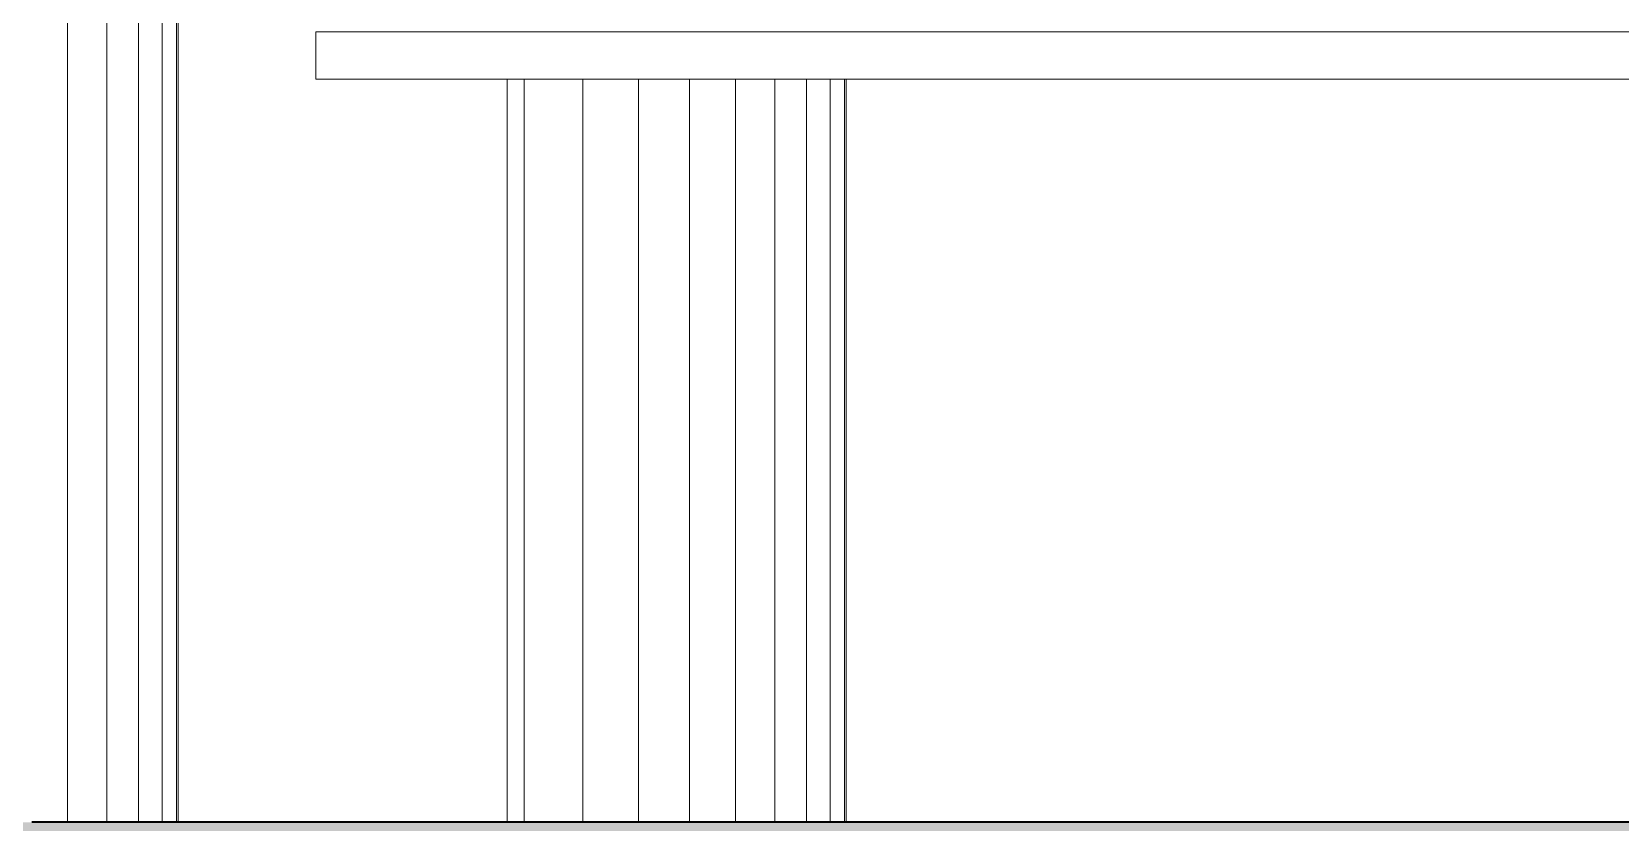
# Model space of a CAD drawing. Header units: centimetres. Extents: x -13467 to 3766, y -437 to 1921.
# Drawn here: x -9023.5 to -9006.69, y 94 to 102.37 of the extents above; entities that cross this region are included whole.
import ezdxf

# ---------------------------------------------------------------- set-up
doc = ezdxf.new("R2010")
doc.units = ezdxf.units.CM
for name, color, linetype, lineweight in [('A-FLOR', 7, 'Continuous', 9), ('A-FLOR-PATT', 7, 'Continuous', 35), ('A-GENM', 7, 'Continuous', 9), ('G-IMPT', 7, 'Continuous', 9), ('M-EQPM', 7, 'Continuous', 9)]:
    doc.layers.add(name, color=color, linetype=linetype, lineweight=lineweight)

# ---------------------------------------------------------------- blocks, each defined once
blk = doc.blocks.new('PQ_RVR_EST-01_ZZ_ZZ_MO_T_A_rvt-1-Sección 1-1')
at = {"layer": 'A-FLOR-PATT', "lineweight": 9, "true_color": 0x9a9a9a}
blk.add_hatch(color=253, dxfattribs=at).paths.add_polyline_path([(-6260.942, 44), (-6260.942, 94), (-11182.132, 94), (-11182.132, 44), (-6621.18, 44)])
at = {"layer": 'A-FLOR', "lineweight": 35}
blk.add_line((-6260.942, 94), (-9023.498, 94), dxfattribs=at)
blk = doc.blocks.new('EQ-01-012 - EQ-01-012_dwg_Agrupar_518-V19-Sección 1-1')
at = {"layer": 'A-GENM', "color": 136, "true_color": 0x007f7f}
for p, q in [((-9018.468, 94), (-9018.468, 101.868)), ((-9018.468, 101.868), (-9018.468, 94)), ((-9018.468, 101.868), (-9018.468, 94)), ((-9018.289, 101.868), (-9018.289, 94)), ((-9018.289, 94), (-9018.289, 101.868)), ((-9018.289, 101.868), (-9018.289, 94)), ((-9017.669, 101.868), (-9017.669, 94)), ((-9017.669, 94), (-9017.669, 101.868)), ((-9017.669, 101.868), (-9017.669, 94)), ((-9017.08, 101.868), (-9017.08, 94)), ((-9017.08, 94), (-9017.08, 101.868)), ((-9017.08, 101.868), (-9017.08, 94)), ((-9016.537, 101.868), (-9016.537, 94)), ((-9016.537, 94), (-9016.537, 101.868)), ((-9016.537, 101.868), (-9016.537, 94)), ((-9016.051, 101.868), (-9016.051, 94)), ((-9016.051, 94), (-9016.051, 101.868)), ((-9016.051, 101.868), (-9016.051, 94)), ((-9015.636, 101.868), (-9015.636, 94)), ((-9015.636, 94), (-9015.636, 101.868)), ((-9015.636, 101.868), (-9015.636, 94)), ((-9015.3, 101.868), (-9015.3, 94)), ((-9015.3, 94), (-9015.3, 101.868)), ((-9015.3, 101.868), (-9015.3, 94)), ((-9015.052, 101.868), (-9015.052, 94)), ((-9015.052, 94), (-9015.052, 101.868)), ((-9015.052, 101.868), (-9015.052, 94)), ((-9014.897, 101.868), (-9014.897, 94)), ((-9014.897, 94), (-9014.897, 101.868)), ((-9014.897, 101.868), (-9014.897, 94)), ((-9014.881, 101.868), (-9014.881, 94)), ((-9014.881, 94), (-9014.881, 101.868)), ((-9014.881, 94), (-9014.881, 101.868))]:
    blk.add_line(p, q, dxfattribs=at)
blk = doc.blocks.new('EQ-01-012 - EQ-01-012_dwg-V20-Sección 1-1')
blk.add_blockref('EQ-01-012 - EQ-01-012_dwg_Agrupar_518-V19-Sección 1-1', (0, 0))
blk = doc.blocks.new('EQ-01-012 - EQ-01-012-V21-Sección 1-1')
blk.add_blockref('EQ-01-012 - EQ-01-012_dwg-V20-Sección 1-1', (0, 0))
blk = doc.blocks.new('EQ-01-012 - EQ-01-012_dwg_Agrupar_518-V22-Sección 1-1')
at = {"layer": 'A-GENM', "color": 136, "true_color": 0x007f7f}
for p, q in [((-9021.966, 172.384), (-9021.966, 94)), ((-9021.966, 94), (-9021.966, 172.384)), ((-9021.966, 172.384), (-9021.966, 94)), ((-9021.95, 172.401), (-9021.95, 94)), ((-9021.95, 94), (-9021.95, 172.401)), ((-9021.95, 94), (-9021.95, 172.401)), ((-9022.12, 172.227), (-9022.12, 94)), ((-9022.12, 94), (-9022.12, 172.227)), ((-9022.12, 172.227), (-9022.12, 94)), ((-9022.369, 171.975), (-9022.369, 94)), ((-9022.369, 94), (-9022.369, 171.975)), ((-9022.369, 171.975), (-9022.369, 94)), ((-9022.704, 171.634), (-9022.704, 94)), ((-9022.704, 94), (-9022.704, 171.634)), ((-9022.704, 171.634), (-9022.704, 94)), ((-9023.12, 171.212), (-9023.12, 94)), ((-9023.12, 94), (-9023.12, 171.212)), ((-9023.12, 171.212), (-9023.12, 94))]:
    blk.add_line(p, q, dxfattribs=at)
blk = doc.blocks.new('EQ-01-012 - EQ-01-012_dwg-V23-Sección 1-1')
blk.add_blockref('EQ-01-012 - EQ-01-012_dwg_Agrupar_518-V22-Sección 1-1', (0, 0))
blk = doc.blocks.new('EQ-01-012 - EQ-01-012-V24-Sección 1-1')
blk.add_blockref('EQ-01-012 - EQ-01-012_dwg-V23-Sección 1-1', (0, 0))
blk = doc.blocks.new('EQ-02-002 - EQ-02-002_dwg_Agrupar_761-1524381-Sección 1-1')
at = {"layer": 'G-IMPT'}
for p, q in [((-9020.492, 101.868), (-9020.492, 102.368)), ((-9001.982, 102.368), (-9020.492, 102.368)), ((-9020.492, 101.868), (-9001.982, 101.868))]:
    blk.add_line(p, q, dxfattribs=at)
at = {"layer": 'G-IMPT', "flags": 128}
for points in [[(-9001.982, 101.868), (-9001.982, 102.368), (-9020.492, 102.368), (-9020.492, 101.868)], [(-9020.492, 102.368), (-9020.492, 101.868), (-9001.982, 101.868), (-9020.492, 101.868)]]:
    blk.add_lwpolyline(points, dxfattribs=at)
blk = doc.blocks.new('EQ-02-002 - EQ-02-002_dwg-1524375-Sección 1-1')
blk.add_blockref('EQ-02-002 - EQ-02-002_dwg_Agrupar_761-1524381-Sección 1-1', (0, 0))
blk = doc.blocks.new('EQ-02-002 - EQ-02-002-1524403-Sección 1-1')
blk.add_blockref('EQ-02-002 - EQ-02-002_dwg-1524375-Sección 1-1', (0, 0))
blk = doc.blocks.new('PQ_RVR_MEP-01_ZZ_ZZ_MO_T_A_rvt-1-Sección 1-1')
at = {"layer": 'A-GENM', "lineweight": 9}
for name in ['EQ-01-012 - EQ-01-012-V24-Sección 1-1', 'EQ-01-012 - EQ-01-012-V21-Sección 1-1']:
    blk.add_blockref(name, (0, 0), dxfattribs=at)
at = {"layer": 'M-EQPM', "lineweight": 9}
blk.add_blockref('EQ-02-002 - EQ-02-002-1524403-Sección 1-1', (0, 0), dxfattribs=at)

msp = doc.modelspace()

# ---------------------------------------------------------------- hatches: boundary and pattern name
at = {"layer": 'A-FLOR-PATT', "lineweight": 9, "true_color": 0x9a9a9a}
msp.add_hatch(color=253, dxfattribs=at).paths.add_polyline_path([(-6260.942, 44), (-6260.942, 94), (-11181.493, 94), (-11181.493, 44), (-6621.18, 44)])

# ---------------------------------------------------------------- linework, layer by layer
at = {"layer": 'A-FLOR', "lineweight": 35}
msp.add_line((-6260.942, 94), (-9023.498, 94), dxfattribs=at)

# ---------------------------------------------------------------- block references
at = {"lineweight": 5}
for name in ['PQ_RVR_EST-01_ZZ_ZZ_MO_T_A_rvt-1-Sección 1-1', 'PQ_RVR_MEP-01_ZZ_ZZ_MO_T_A_rvt-1-Sección 1-1']:
    msp.add_blockref(name, (0, 0), dxfattribs=at)

doc.saveas('drawing.dxf')
